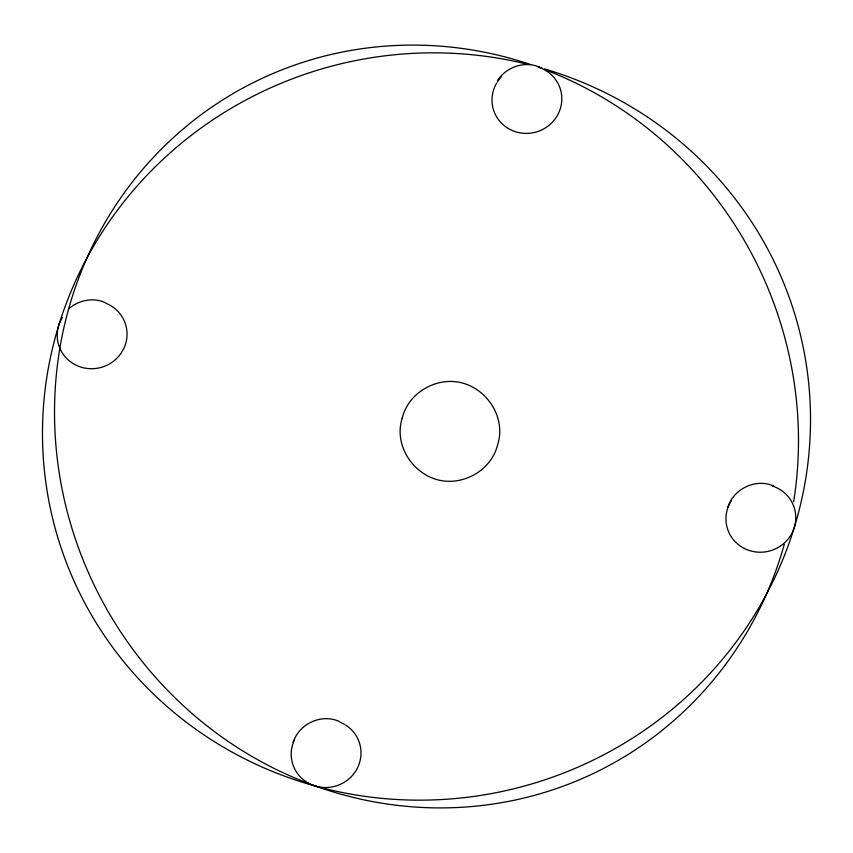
<?xml version="1.0" encoding="UTF-8"?>
<svg xmlns="http://www.w3.org/2000/svg" width="853" height="853" viewBox="0 0 853 853"><rect width="100%" height="100%" fill="white"/><g stroke="black" fill="none" stroke-linecap="round" stroke-linejoin="round"><path stroke-width="1.28" d="M293.144 742.515C298.71 723.984 321.517 713.193 339.153 721.478M727.908 507.215C733.473 488.684 756.28 477.893 773.916 486.167M497.555 80.513C506.245 66.865 525.096 60.435 539.949 67.344M68.357 309.074C78.135 300.309 93.084 296.993 105.186 302.644M784.28 544.385A385.044 368.219 62 0 1 323.905 788.972A385.044 368.219 62 0 1 69.178 307.005A385.044 368.219 62 0 1 530.694 64.561M546.73 70.372A385.044 368.219 62 0 1 793.631 501.809M544.545 68.901A385.044 372.612 -16.8 0 1 688.51 695.003A385.044 372.612 -16.8 0 1 53.803 523.145A385.044 372.612 -16.8 0 1 526.706 64.071M542.018 68.155A385.044 372.612 -16.8 0 0 538.211 67.078A35.005 33.875 -16.8 0 1 559.173 111.818A35.005 33.875 -16.8 0 1 511.587 130.232A35.005 33.875 -16.8 0 1 496.542 83.199M345.54 725.018A35.005 33.875 -16.8 0 1 356.032 770.526A35.005 33.875 -16.8 0 1 309.639 783.811A35.005 33.875 -16.8 0 1 294.541 739.615M339.814 722.096A35.005 33.875 -16.8 0 1 344.452 724.346M497.203 82.101A35.005 33.875 -16.8 0 1 501.137 76.973M105.857 303.263A35.005 33.875 -16.8 0 1 123.514 349.069A35.005 33.875 -16.8 0 1 75.288 364.785A35.005 33.875 -16.8 0 1 62.44 317.401M772.136 485.922A35.005 33.875 -16.8 0 1 792.97 531.035A35.005 33.875 -16.8 0 1 744.786 548.692A35.005 33.875 -16.8 0 1 731.16 500.935M402.179 418.279C393.926 444.125 411.541 472.498 437.035 479.642C462.529 486.786 491.584 470.461 497.704 444.498C505.957 418.642 488.342 390.269 462.848 383.125C437.354 375.981 408.299 392.316 402.179 418.279"/></g></svg>
